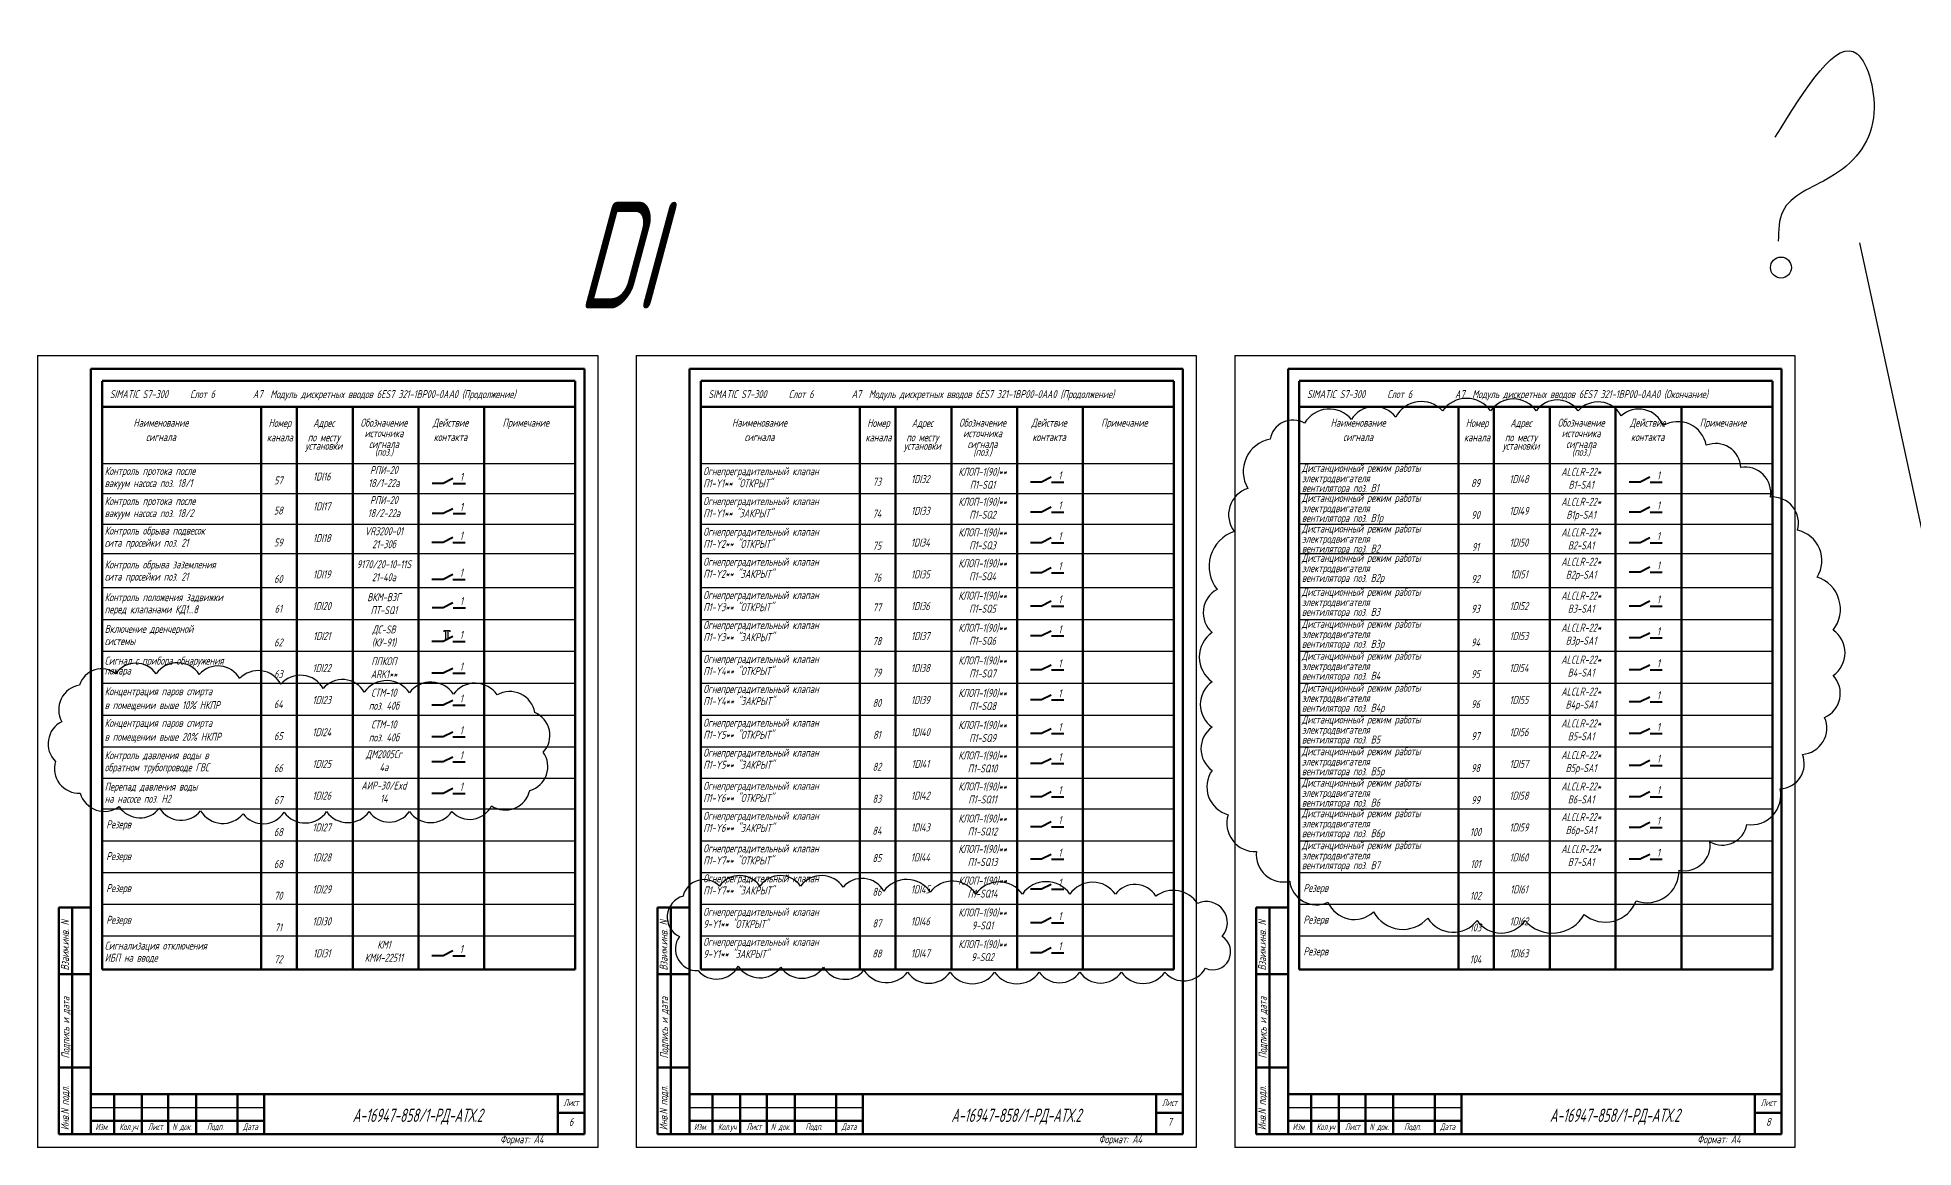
# Model space of a CAD drawing. Header units: millimetres. Extents: x -680 to 9204, y -4430 to 7779.
# Drawn here: x 2006 to 2710, y 2891 to 3307 of the extents above; entities that cross this region are included whole.
import ezdxf
from ezdxf.enums import TextEntityAlignment as Align

# ---------------------------------------------------------------- set-up
doc = ezdxf.new("R2010")
doc.units = ezdxf.units.MM
doc.layers.get('Defpoints').update_dxf_attribs({"color": 33})
for name, color, linetype, lineweight in [('Выноска', 137, 'Continuous', 20), ('Обводка', 6, 'Continuous', 25), ('Текст_КИП', 2, 'Continuous', 25)]:
    doc.layers.add(name, color=color, linetype=linetype, lineweight=lineweight)
doc.styles.add('Simplex', font='simplex.shx', dxfattribs={"width": 0.7, "oblique": 15})

msp = doc.modelspace()

# ---------------------------------------------------------------- linework, layer by layer
at = {"lineweight": 60}
for p, q in [((2026.496, 2895.566), (2026.496, 3182.566)), ((2026.496, 3182.566), (2211.496, 3182.566)), ((2211.496, 3182.566), (2211.496, 2895.566)), ((2250.901, 2895.566), (2250.901, 3182.566)), ((2250.901, 3182.566), (2435.901, 3182.566)), ((2435.901, 3182.566), (2435.901, 2895.566)), ((2475.307, 2895.566), (2475.307, 3182.566)), ((2475.307, 3182.566), (2660.307, 3182.566)), ((2660.307, 3182.566), (2660.307, 2895.566)), ((2014.496, 2895.566), (2014.496, 2980.566)), ((2026.496, 2980.566), (2014.496, 2980.566)), ((2019.496, 2895.566), (2019.496, 2980.566)), ((2238.901, 2895.566), (2238.901, 2980.566)), ((2250.901, 2980.566), (2238.901, 2980.566)), ((2243.901, 2895.566), (2243.901, 2980.566)), ((2463.307, 2895.566), (2463.307, 2980.566)), ((2475.307, 2980.566), (2463.307, 2980.566)), ((2468.307, 2895.566), (2468.307, 2980.566)), ((2026.496, 2955.566), (2014.496, 2955.566)), ((2250.901, 2955.566), (2238.901, 2955.566)), ((2475.307, 2955.566), (2463.307, 2955.566)), ((2026.496, 2920.566), (2014.496, 2920.566)), ((2250.901, 2920.566), (2238.901, 2920.566)), ((2475.307, 2920.566), (2463.307, 2920.566)), ((2211.496, 2910.566), (2026.496, 2910.566)), ((2035.17, 2910.566), (2035.17, 2895.566)), ((2045.531, 2910.566), (2045.531, 2895.566)), ((2055.479, 2910.566), (2055.479, 2895.566)), ((2065.932, 2910.566), (2065.932, 2895.566)), ((2081.496, 2910.566), (2081.496, 2895.566)), ((2091.496, 2910.566), (2091.496, 2895.566)), ((2201.496, 2910.566), (2201.496, 2895.566)), ((2435.901, 2910.566), (2250.901, 2910.566)), ((2259.576, 2910.566), (2259.576, 2895.566)), ((2269.936, 2910.566), (2269.936, 2895.566)), ((2279.885, 2910.566), (2279.885, 2895.566)), ((2290.338, 2910.566), (2290.338, 2895.566)), ((2305.901, 2910.566), (2305.901, 2895.566)), ((2315.901, 2910.566), (2315.901, 2895.566)), ((2425.901, 2910.566), (2425.901, 2895.566)), ((2660.307, 2910.566), (2475.307, 2910.566)), ((2483.982, 2910.566), (2483.982, 2895.566)), ((2494.342, 2910.566), (2494.342, 2895.566)), ((2504.291, 2910.566), (2504.291, 2895.566)), ((2514.743, 2910.566), (2514.743, 2895.566)), ((2530.307, 2910.566), (2530.307, 2895.566)), ((2540.307, 2910.566), (2540.307, 2895.566)), ((2650.307, 2910.566), (2650.307, 2895.566)), ((2026.496, 2900.566), (2091.496, 2900.566)), ((2201.496, 2903.566), (2211.496, 2903.566)), ((2250.901, 2900.566), (2315.901, 2900.566)), ((2425.901, 2903.566), (2435.901, 2903.566)), ((2475.307, 2900.566), (2540.307, 2900.566)), ((2650.307, 2903.566), (2660.307, 2903.566)), ((2026.496, 2895.566), (2014.496, 2895.566)), ((2211.496, 2895.566), (2026.496, 2895.566)), ((2250.901, 2895.566), (2238.901, 2895.566)), ((2435.901, 2895.566), (2250.901, 2895.566)), ((2475.307, 2895.566), (2463.307, 2895.566)), ((2660.307, 2895.566), (2475.307, 2895.566))]:
    msp.add_line(p, q, dxfattribs=at)
at = {"color": 1, "linetype": 'Continuous', "lineweight": 30}
for p, q in [((2030.696, 3147.051), (2208.039, 3147.051)), ((2255.102, 3147.051), (2432.444, 3147.051)), ((2479.507, 3147.051), (2656.85, 3147.051))]:
    msp.add_line(p, q, dxfattribs=at)
at = {"linetype": 'Continuous', "lineweight": 40}
for p, q in [((2158.588, 3139.543), (2154.444, 3139.543)), ((2162.234, 3141.365), (2158.588, 3139.543)), ((2162.317, 3139.543), (2166.874, 3139.543)), ((2382.904, 3140.069), (2378.761, 3140.069)), ((2386.551, 3141.891), (2382.904, 3140.069)), ((2386.634, 3140.069), (2391.191, 3140.069)), ((2607.31, 3140.069), (2603.167, 3140.069)), ((2610.956, 3141.891), (2607.31, 3140.069)), ((2611.039, 3140.069), (2615.597, 3140.069)), ((2162.234, 3130.1), (2158.588, 3128.278)), ((2386.551, 3130.649), (2382.904, 3128.827)), ((2610.956, 3130.649), (2607.31, 3128.827)), ((2158.588, 3128.278), (2154.444, 3128.278)), ((2162.317, 3128.278), (2166.874, 3128.278)), ((2382.904, 3128.827), (2378.761, 3128.827)), ((2386.634, 3128.827), (2391.191, 3128.827)), ((2607.31, 3128.827), (2603.167, 3128.827)), ((2611.039, 3128.827), (2615.597, 3128.827)), ((2158.499, 3117.474), (2154.355, 3117.474)), ((2162.145, 3119.296), (2158.499, 3117.474)), ((2162.228, 3117.474), (2166.786, 3117.474)), ((2382.904, 3117.351), (2378.761, 3117.351)), ((2386.551, 3119.173), (2382.904, 3117.351)), ((2386.634, 3117.351), (2391.191, 3117.351)), ((2607.31, 3117.351), (2603.167, 3117.351)), ((2610.956, 3119.173), (2607.31, 3117.351)), ((2611.039, 3117.351), (2615.597, 3117.351)), ((2158.499, 3103.609), (2154.355, 3103.609)), ((2162.145, 3105.431), (2158.499, 3103.609)), ((2162.228, 3103.609), (2166.786, 3103.609)), ((2382.904, 3106.109), (2378.761, 3106.109)), ((2386.551, 3107.931), (2382.904, 3106.109)), ((2386.634, 3106.109), (2391.191, 3106.109)), ((2607.31, 3106.343), (2603.167, 3106.343)), ((2610.956, 3108.165), (2607.31, 3106.343)), ((2611.039, 3106.343), (2615.597, 3106.343)), ((2162.234, 3094.761), (2158.588, 3092.939)), ((2386.551, 3095.435), (2382.904, 3093.612)), ((2610.956, 3095.435), (2607.31, 3093.612)), ((2158.588, 3092.939), (2154.444, 3092.939)), ((2162.317, 3092.939), (2166.874, 3092.939)), ((2382.904, 3093.612), (2378.761, 3093.612)), ((2386.634, 3093.612), (2391.191, 3093.612)), ((2607.31, 3093.612), (2603.167, 3093.612)), ((2611.039, 3093.612), (2615.597, 3093.612)), ((2162.145, 3082.128), (2158.499, 3080.305)), ((2382.904, 3082.37), (2378.761, 3082.37)), ((2386.551, 3084.193), (2382.904, 3082.37)), ((2386.634, 3082.37), (2391.191, 3082.37)), ((2607.31, 3081.626), (2603.167, 3081.626)), ((2610.956, 3083.448), (2607.31, 3081.626)), ((2611.039, 3081.626), (2615.597, 3081.626)), ((2158.499, 3080.305), (2154.355, 3080.305)), ((2162.228, 3080.305), (2166.786, 3080.305)), ((2158.499, 3068.394), (2154.355, 3068.394)), ((2162.145, 3070.217), (2158.499, 3068.394)), ((2162.228, 3068.394), (2166.786, 3068.394)), ((2382.904, 3069.64), (2378.761, 3069.64)), ((2386.551, 3071.462), (2382.904, 3069.64)), ((2386.634, 3069.64), (2391.191, 3069.64)), ((2607.31, 3069.64), (2603.167, 3069.64)), ((2610.956, 3071.462), (2607.31, 3069.64)), ((2611.039, 3069.64), (2615.597, 3069.64)), ((2386.551, 3060.22), (2382.904, 3058.398)), ((2610.956, 3059.476), (2607.31, 3057.654)), ((2158.499, 3056.408), (2154.355, 3056.408)), ((2162.145, 3058.23), (2158.499, 3056.408)), ((2162.228, 3056.408), (2166.786, 3056.408)), ((2382.904, 3058.398), (2378.761, 3058.398)), ((2386.634, 3058.398), (2391.191, 3058.398)), ((2607.31, 3057.654), (2603.167, 3057.654)), ((2611.039, 3057.654), (2615.597, 3057.654)), ((2162.145, 3046.325), (2158.499, 3044.503)), ((2382.904, 3045.749), (2378.761, 3045.749)), ((2386.551, 3047.571), (2382.904, 3045.749)), ((2386.634, 3045.749), (2391.191, 3045.749)), ((2607.31, 3045.749), (2603.167, 3045.749)), ((2610.956, 3047.571), (2607.31, 3045.749)), ((2611.039, 3045.749), (2615.597, 3045.749)), ((2158.499, 3044.503), (2154.355, 3044.503)), ((2162.228, 3044.503), (2166.786, 3044.503)), ((2158.499, 3035.131), (2154.355, 3035.131)), ((2162.145, 3036.953), (2158.499, 3035.131)), ((2162.228, 3035.131), (2166.786, 3035.131)), ((2382.904, 3034.507), (2378.761, 3034.507)), ((2386.551, 3036.329), (2382.904, 3034.507)), ((2386.634, 3034.507), (2391.191, 3034.507)), ((2607.31, 3033.843), (2603.167, 3033.843)), ((2610.956, 3035.666), (2607.31, 3033.843)), ((2611.039, 3033.843), (2615.597, 3033.843)), ((2162.145, 3025.186), (2158.499, 3023.364)), ((2158.499, 3023.364), (2154.355, 3023.364)), ((2162.228, 3023.364), (2166.786, 3023.364)), ((2382.904, 3022.077), (2378.761, 3022.077)), ((2386.551, 3023.899), (2382.904, 3022.077)), ((2386.634, 3022.077), (2391.191, 3022.077)), ((2607.31, 3022.077), (2603.167, 3022.077)), ((2610.956, 3023.899), (2607.31, 3022.077)), ((2611.039, 3022.077), (2615.597, 3022.077)), ((2382.904, 3010.835), (2378.761, 3010.835)), ((2386.551, 3012.657), (2382.904, 3010.835)), ((2386.634, 3010.835), (2391.191, 3010.835)), ((2607.31, 3010.615), (2603.167, 3010.615)), ((2610.956, 3012.437), (2607.31, 3010.615)), ((2611.039, 3010.615), (2615.597, 3010.615)), ((2382.904, 2998.629), (2378.761, 2998.629)), ((2386.551, 3000.451), (2382.904, 2998.629)), ((2386.634, 2998.629), (2391.191, 2998.629)), ((2607.31, 2998.629), (2603.167, 2998.629)), ((2610.956, 3000.451), (2607.31, 2998.629)), ((2611.039, 2998.629), (2615.597, 2998.629)), ((2386.551, 2989.209), (2382.904, 2987.387)), ((2382.904, 2987.387), (2378.761, 2987.387)), ((2386.634, 2987.387), (2391.191, 2987.387)), ((2386.551, 2976.641), (2382.904, 2974.818)), ((2382.904, 2974.818), (2378.761, 2974.818)), ((2386.634, 2974.818), (2391.191, 2974.818)), ((2158.499, 2962.464), (2154.355, 2962.464)), ((2162.145, 2964.286), (2158.499, 2962.464)), ((2162.228, 2962.464), (2166.786, 2962.464)), ((2382.904, 2963.577), (2378.761, 2963.577)), ((2386.551, 2965.399), (2382.904, 2963.577)), ((2386.634, 2963.577), (2391.191, 2963.577))]:
    msp.add_line(p, q, dxfattribs=at)
for p, q in [((2158.797, 3084.444), (2161.112, 3084.444)), ((2158.797, 3084.444), (2158.797, 3083.904)), ((2159.579, 3080.845), (2159.579, 3084.444)), ((2160.327, 3084.444), (2160.327, 3081.219)), ((2161.112, 3084.444), (2161.112, 3083.904))]:
    msp.add_line(p, q)
at = {"layer": 'Defpoints', "color": 2}
msp.add_line((2732.407, 3031.964), (2689.71, 3229.813), dxfattribs=at)
at = {"layer": 'Defpoints'}
for p, q in [((2006.483, 3187.566), (2006.483, 2890.566)), ((2006.483, 3187.566), (2216.496, 3187.566)), ((2216.496, 3187.566), (2216.496, 2890.566)), ((2230.888, 3187.566), (2230.888, 2890.566)), ((2230.888, 3187.566), (2440.901, 3187.566)), ((2440.901, 3187.566), (2440.901, 2890.566)), ((2455.294, 3187.566), (2455.294, 2890.566)), ((2455.294, 3187.566), (2665.307, 3187.566)), ((2665.307, 3187.566), (2665.307, 2890.566)), ((2216.483, 2890.566), (2006.483, 2890.566)), ((2440.888, 2890.566), (2230.888, 2890.566)), ((2665.294, 2890.566), (2455.294, 2890.566))]:
    msp.add_line(p, q, dxfattribs=at)
at = {"layer": 'Defpoints', "color": 2}
for points in [[(2468.544, 3156.172, 0.5205671), (2460.229, 3137.705, 0.5205671), (2460.229, 3137.705, 0.5205671), (2455.147, 3121.547, 0.5205671), (2455.147, 3121.547, 0.5205671), (2448.679, 3099.849, 0.5205671), (2448.679, 3099.849, 0.5205671), (2446.831, 3083.691, 0.5205671), (2446.831, 3083.691, 0.5205671), (2446.831, 3065.225, 0.5205671), (2446.831, 3065.225, 0.5205671), (2446.831, 3048.143, 0.5205671), (2446.831, 3048.143, 0.5205671), (2446.831, 3031.985, 0.5205671), (2446.831, 3031.985, 0.5205671), (2452.837, 3015.365, 0.5205671), (2452.837, 3015.365, 0.5205671), (2463.463, 3001.515, 0.5205671), (2463.463, 3001.515, 0.5205671), (2475.936, 2990.435, 0.5205671), (2475.936, 2990.435, 0.5205671), (2490.257, 2982.587, 0.5205671), (2490.257, 2982.587, 0.5205671), (2507.35, 2978.894, 0.5205671), (2507.35, 2978.894, 0.5205671), (2527.677, 2976.586, 0.5205671), (2527.677, 2976.586, 0.5205671), (2546.156, 2975.662, 0.5205671), (2546.156, 2975.662, 0.5205671), (2564.173, 2975.662, 0.5205671), (2564.173, 2975.662, 0.5205671), (2586.348, 2977.971, 0.5205671), (2586.348, 2977.971, 0.5205671), (2605.751, 2983.049, 0.5205671), (2605.751, 2983.049, 0.5205671), (2621.921, 2994.59, 0.5205671), (2621.921, 2994.59, 0.5205671), (2633.47, 3005.209, 0.5205671), (2633.47, 3005.209, 0.5205671), (2647.329, 3011.672, 0.5205671), (2647.329, 3011.672, 0.5205671), (2659.803, 3025.06, 0.5205671), (2659.803, 3025.06, 0.5205671), (2668.118, 3037.987, 0.5205671), (2668.118, 3037.987, 0.5205671), (2676.434, 3051.836, 0.5205671), (2676.434, 3051.836, 0.5205671), (2679.668, 3067.533, 0.5205671), (2679.668, 3067.533, 0.5205671), (2679.668, 3084.614, 0.5205671), (2679.668, 3084.614, 0.5205671), (2673.662, 3104.466, 0.5205671), (2673.662, 3104.466, 0.5205671), (2666.27, 3122.009, 0.5205671), (2666.27, 3122.009, 0.5205671), (2656.107, 3134.474, 0.5205671), (2656.107, 3134.474, 0.5205671), (2645.019, 3145.554, 0.5205671), (2645.019, 3145.554, 0.5205671), (2632.084, 3153.864, 0.5205671), (2632.084, 3153.864, 0.5205671), (2615.915, 3161.25, 0.5205671), (2615.915, 3161.25, 0.5205671), (2600.208, 3164.944, 0.5205671), (2600.208, 3164.944, 0.5205671), (2584.038, 3166.79, 0.5205671), (2584.038, 3166.79, 0.5205671), (2568.331, 3166.79, 0.5205671), (2568.331, 3166.79, 0.5205671), (2551.238, 3166.79, 0.5205671), (2551.238, 3166.79, 0.5205671), (2533.221, 3166.79, 0.5205671), (2533.221, 3166.79, 0.5205671), (2515.666, 3164.482, 0.5205671), (2515.666, 3164.482, 0.5205671), (2499.035, 3163.559, 0.5205671), (2499.035, 3163.559, 0.5205671), (2481.48, 3162.174, 0.5205671), (2481.48, 3162.174, 0.5205671)], [(2022.249, 3063.99, 0.5205671), (2015.615, 3050.201, 0.5205671), (2015.615, 3050.201, 0.5205671), (2013.227, 3035.351, 0.5205671), (2013.227, 3035.351, 0.5205671), (2022.514, 3023.418, 0.5205671), (2022.514, 3023.418, 0.5205671), (2037.109, 3018.38, 0.5205671), (2037.109, 3018.38, 0.5205671), (2052.234, 3017.85, 0.5205671), (2052.234, 3017.85, 0.5205671), (2067.624, 3016.789, 0.5205671), (2067.624, 3016.789, 0.5205671), (2083.546, 3015.728, 0.5205671), (2083.546, 3015.728, 0.5205671), (2098.936, 3016.259, 0.5205671), (2098.936, 3016.259, 0.5205671), (2114.857, 3016.524, 0.5205671), (2114.857, 3016.524, 0.5205671), (2130.779, 3016.524, 0.5205671), (2130.779, 3016.524, 0.5205671), (2145.904, 3016.524, 0.5205671), (2145.904, 3016.524, 0.5205671), (2161.825, 3016.524, 0.5205671), (2161.825, 3016.524, 0.5205671), (2176.719, 3018.648, 0.5205671), (2176.719, 3018.648, 0.5205671), (2191.048, 3024.482, 0.5205671), (2191.048, 3024.482, 0.5205671), (2196.09, 3038.802, 0.5205671), (2196.09, 3038.802, 0.5205671), (2192.906, 3053.651, 0.5205671), (2192.906, 3053.651, 0.5205671), (2178.842, 3060.281, 0.5205671), (2178.842, 3060.281, 0.5205671), (2162.39, 3060.546, 0.5205671), (2162.39, 3060.546, 0.5205671), (2145.938, 3061.076, 0.5205671), (2145.938, 3061.076, 0.5205671), (2128.955, 3061.341, 0.5205671), (2128.955, 3061.341, 0.5205671), (2113.565, 3062.667, 0.5205671), (2113.565, 3062.667, 0.5205671), (2097.643, 3064.258, 0.5205671), (2097.643, 3064.258, 0.5205671), (2082.253, 3066.38, 0.5205671), (2082.253, 3066.38, 0.5205671), (2067.128, 3067.971, 0.5205671), (2067.128, 3067.971, 0.5205671), (2050.941, 3068.236, 0.5205671), (2050.941, 3068.236, 0.5205671), (2035.816, 3068.236, 0.5205671), (2035.816, 3068.236, 0.5205671)], [(2254.095, 2956.883, 0.5205671), (2269.166, 2958.525, 0.5205671), (2269.166, 2958.525, 0.5205671), (2285.125, 2958.154, 0.5205671), (2285.125, 2958.154, 0.5205671), (2301.084, 2958.154, 0.5205671), (2301.084, 2958.154, 0.5205671), (2316.301, 2957.042, 0.5205671), (2316.301, 2957.042, 0.5205671), (2332.631, 2956.3, 0.5205671), (2332.631, 2956.3, 0.5205671), (2348.59, 2956.3, 0.5205671), (2348.59, 2956.3, 0.5205671), (2365.291, 2956.3, 0.5205671), (2365.291, 2956.3, 0.5205671), (2381.993, 2956.3, 0.5205671), (2381.993, 2956.3, 0.5205671), (2397.209, 2956.3, 0.5205671), (2397.209, 2956.3, 0.5205671), (2412.797, 2956.3, 0.5205671), (2412.797, 2956.3, 0.5205671), (2429.127, 2956.3, 0.5205671), (2429.127, 2956.3, 0.5205671), (2444.344, 2957.784, 0.5205671), (2444.344, 2957.784, 0.9434672), (2450.54, 2969.652, 0.5205671), (2450.54, 2969.652, 0.8146485), (2441.375, 2982.06, 0.5205671), (2441.375, 2982.06, 0.4293644), (2425.787, 2984.858, 0.5205671), (2425.787, 2984.858, 0.5205671), (2410.57, 2985.6, 0.5205671), (2410.57, 2985.6, 0.5205671), (2393.498, 2985.6, 0.5205671), (2393.498, 2985.6, 0.5205671), (2375.683, 2985.6, 0.5205671), (2375.683, 2985.6, 0.5205671), (2358.24, 2985.6, 0.5205671), (2358.24, 2985.6, 0.5205671), (2341.167, 2986.342, 0.5205671), (2341.167, 2986.342, 0.5205671), (2323.724, 2986.713, 0.5205671), (2323.724, 2986.713, 0.5205671), (2308.507, 2988.196, 0.5205671), (2308.507, 2988.196, 0.5205671), (2292.548, 2988.567, 0.5205671), (2292.548, 2988.567, 0.5205671), (2277.331, 2988.567, 0.5205671), (2277.331, 2988.567, 0.5205671), (2262.115, 2988.567, 0.5205671), (2262.115, 2988.567, 0.5883797), (2248.481, 2984.858, 0.5205671), (2248.481, 2984.858, 0.6860792), (2247.123, 2969.652, 0.5205671), (2247.123, 2969.652, 0.6242295)]]:
    msp.add_lwpolyline(points, format="xyb", close=True, dxfattribs=at)
msp.add_circle((2660.086, 3220.52), 3.929, dxfattribs=at)
msp.add_spline([(2657.961, 3269.448), (2688.61, 3300.633), (2694.74, 3276.687), (2678.579, 3254.412), (2660.747, 3241.604), (2659.075, 3230.466)], degree=3, dxfattribs=at)
at = {"layer": 'Выноска', "color": 1, "lineweight": 50}
for p, q in [((2030.696, 3178.06), (2208.039, 3178.06)), ((2030.696, 2957.248), (2030.696, 3177.931)), ((2208.039, 3177.931), (2208.039, 2957.248)), ((2255.102, 3178.06), (2432.444, 3178.06)), ((2255.102, 2957.248), (2255.102, 3177.931)), ((2432.444, 3177.931), (2432.444, 2957.248)), ((2479.507, 3178.06), (2656.85, 3178.06)), ((2479.507, 2957.248), (2479.507, 3177.931)), ((2656.85, 3177.931), (2656.85, 2957.248)), ((2030.696, 3168.295), (2208.039, 3168.295)), ((2090.325, 3168.295), (2090.325, 2957.248)), ((2103.682, 3168.295), (2103.682, 2957.248)), ((2124.669, 3168.295), (2124.669, 2957.248)), ((2149.298, 3168.295), (2149.298, 2957.248)), ((2173.927, 3168.295), (2173.927, 2957.248)), ((2255.102, 3168.295), (2432.444, 3168.295)), ((2314.731, 3168.295), (2314.731, 2957.248)), ((2328.087, 3168.295), (2328.087, 2957.248)), ((2349.074, 3168.295), (2349.074, 2957.248)), ((2373.703, 3168.295), (2373.703, 2957.248)), ((2398.333, 3168.295), (2398.333, 2957.248)), ((2479.507, 3168.295), (2656.85, 3168.295)), ((2539.136, 3168.295), (2539.136, 2957.248)), ((2552.493, 3168.295), (2552.493, 2957.248)), ((2573.48, 3168.295), (2573.48, 2957.248)), ((2598.109, 3168.295), (2598.109, 2957.248)), ((2622.738, 3168.295), (2622.738, 2957.248)), ((2030.696, 2957.248), (2208.039, 2957.248)), ((2255.102, 2957.248), (2432.444, 2957.248)), ((2479.507, 2957.248), (2656.85, 2957.248))]:
    msp.add_line(p, q, dxfattribs=at)
at = {"layer": 'Обводка', "linetype": 'Continuous'}
for p, q in [((2030.696, 3135.809), (2208.039, 3135.809)), ((2255.102, 3135.809), (2432.444, 3135.809)), ((2479.507, 3135.809), (2656.85, 3135.809)), ((2030.696, 3124.334), (2208.039, 3124.334)), ((2255.102, 3124.334), (2432.444, 3124.334)), ((2479.507, 3124.334), (2656.85, 3124.334)), ((2030.696, 3113.325), (2208.039, 3113.325)), ((2255.102, 3113.325), (2432.444, 3113.325)), ((2479.507, 3113.325), (2656.85, 3113.325)), ((2030.696, 3100.595), (2208.039, 3100.595)), ((2255.102, 3100.595), (2432.444, 3100.595)), ((2479.507, 3100.595), (2656.85, 3100.595)), ((2030.696, 3088.609), (2208.039, 3088.609)), ((2255.102, 3088.609), (2432.444, 3088.609)), ((2479.507, 3088.609), (2656.85, 3088.609)), ((2030.696, 3076.623), (2208.039, 3076.623)), ((2255.102, 3076.623), (2432.444, 3076.623)), ((2479.507, 3076.623), (2656.85, 3076.623)), ((2030.696, 3064.637), (2208.039, 3064.637)), ((2255.102, 3064.637), (2432.444, 3064.637)), ((2479.507, 3064.637), (2656.85, 3064.637)), ((2030.696, 3052.731), (2208.039, 3052.731)), ((2255.102, 3052.731), (2432.444, 3052.731)), ((2479.507, 3052.731), (2656.85, 3052.731)), ((2030.696, 3040.826), (2208.039, 3040.826)), ((2255.102, 3040.826), (2432.444, 3040.826)), ((2479.507, 3040.826), (2656.85, 3040.826)), ((2030.696, 3029.059), (2208.039, 3029.059)), ((2255.102, 3029.059), (2432.444, 3029.059)), ((2479.507, 3029.059), (2656.85, 3029.059)), ((2030.696, 3017.598), (2208.039, 3017.598)), ((2255.102, 3017.598), (2432.444, 3017.598)), ((2479.507, 3017.598), (2656.85, 3017.598)), ((2030.696, 3005.612), (2208.039, 3005.612)), ((2255.102, 3005.612), (2432.444, 3005.612)), ((2479.507, 3005.612), (2656.85, 3005.612)), ((2030.696, 2993.706), (2208.039, 2993.706)), ((2255.102, 2993.706), (2432.444, 2993.706)), ((2479.507, 2993.706), (2656.85, 2993.706)), ((2030.696, 2981.801), (2208.039, 2981.801)), ((2255.102, 2981.801), (2432.444, 2981.801)), ((2479.507, 2981.801), (2656.85, 2981.801)), ((2030.696, 2969.896), (2208.039, 2969.896)), ((2255.102, 2969.896), (2432.444, 2969.896)), ((2479.507, 2969.896), (2656.85, 2969.896))]:
    msp.add_line(p, q, dxfattribs=at)
at = {"layer": 'Обводка', "color": 155}
for p, q in [((2026.496, 2905.566), (2091.496, 2905.566)), ((2250.901, 2905.566), (2315.901, 2905.566)), ((2475.307, 2905.566), (2540.307, 2905.566))]:
    msp.add_line(p, q, dxfattribs=at)

# ---------------------------------------------------------------- texts
at = {"layer": 'Текст_КИП', "color": 3, "style": 'Simplex', "oblique": 15, "width": 0.6}
for s, height, p in [('DI', 40, (2223.687, 3205.204)), ('SIMATIC S7-300', 3, (2044.482, 3171.558)), ('Слот 6', 3, (2068.337, 3171.558)), ('А7  Модуль дискретных вводов 6ES7 321-1BP00-0AA0 (Продолжение)', 3, (2136.491, 3171.558)), ('SIMATIC S7-300', 3, (2268.888, 3171.558)), ('Слот 6', 3, (2292.743, 3171.558)), ('А7  Модуль дискретных вводов 6ES7 321-1BP00-0AA0 (Продолжение)', 3, (2360.896, 3171.558)), ('SIMATIC S7-300', 3, (2493.293, 3171.558)), ('Слот 6', 3, (2517.149, 3171.558)), ('А7  Модуль дискретных вводов 6ES7 321-1BP00-0AA0 (Окончание)', 3, (2585.302, 3171.558)), ('Наименование', 3, (2052.752, 3160.857)), ('Номер', 3, (2097.334, 3160.744)), ('Адрес', 3, (2113.802, 3160.744)), ('Обозначение', 3, (2136.35, 3160.857)), ('источника', 3, (2136.35, 3156.906)), ('Действие', 3, (2161.307, 3160.857)), ('Примечание', 3, (2189.531, 3160.857)), ('Наименование', 3, (2277.158, 3160.857)), ('Номер', 3, (2321.74, 3160.744)), ('Адрес', 3, (2338.208, 3160.744)), ('Обозначение', 3, (2360.756, 3160.857)), ('источника', 3, (2360.756, 3156.906)), ('Действие', 3, (2385.712, 3160.857)), ('Примечание', 3, (2413.936, 3160.857)), ('Наименование', 3, (2501.563, 3160.857)), ('Номер', 3, (2546.145, 3160.744)), ('Адрес', 3, (2562.613, 3160.744)), ('Обозначение', 3, (2585.162, 3160.857)), ('источника', 3, (2585.162, 3156.906)), ('Действие', 3, (2610.118, 3160.857)), ('Примечание', 3, (2638.342, 3160.857)), ('сигнала', 3, (2052.752, 3155.477)), ('канала', 3, (2097.334, 3155.363)), ('установки', 3, (2113.802, 3152.201)), ('по месту', 3, (2113.802, 3155.363)), ('сигнала', 3, (2136.35, 3152.83)), ('(поз.)', 3, (2136.35, 3149.932)), ('контакта', 3, (2161.307, 3155.477)), ('сигнала', 3, (2277.158, 3155.477)), ('канала', 3, (2321.74, 3155.363)), ('установки', 3, (2338.208, 3152.201)), ('по месту', 3, (2338.208, 3155.363)), ('сигнала', 3, (2360.756, 3152.83)), ('(поз.)', 3, (2360.756, 3149.932)), ('контакта', 3, (2385.712, 3155.477)), ('сигнала', 3, (2501.563, 3155.477)), ('канала', 3, (2546.145, 3155.363)), ('установки', 3, (2562.613, 3152.201)), ('по месту', 3, (2562.613, 3155.363)), ('сигнала', 3, (2585.162, 3152.83)), ('(поз.)', 3, (2585.162, 3149.932)), ('контакта', 3, (2610.118, 3155.477)), ('РПИ-20', 3, (2136.335, 3143.083)), ('КЛОП-1(90)**', 3, (2360.741, 3142.435)), ('1', 3, (2389.738, 3141.072)), ('АLCLR-22*', 3, (2585.146, 3142.435)), ('1', 3, (2614.144, 3141.072)), ('57', 3, (2096.75, 3139.18)), ('18/1-22а', 3, (2136.335, 3138.216)), ('1', 3, (2165.422, 3140.546)), ('73', 3, (2321.155, 3138.719)), ('П1-SQ1', 3, (2360.741, 3137.568)), ('89', 3, (2545.561, 3138.217)), ('В1-SA1', 3, (2585.146, 3137.568)), ('58', 3, (2096.75, 3127.915)), ('18/2-22а', 3, (2136.335, 3126.952)), ('РПИ-20', 3, (2136.335, 3131.818)), ('1', 3, (2165.422, 3129.281)), ('74', 3, (2321.155, 3126.733)), ('КЛОП-1(90)**', 3, (2360.741, 3131.193)), ('1', 3, (2389.738, 3129.83)), ('АLCLR-22*', 3, (2585.146, 3131.193)), ('1', 3, (2614.144, 3129.83)), ('VR3200-01', 3, (2136.335, 3120.145)), ('КЛОП-1(90)**', 3, (2360.741, 3119.717)), ('П1-SQ2', 3, (2360.741, 3126.326)), ('90', 3, (2545.561, 3126.231)), ('АLCLR-22*', 3, (2585.146, 3119.717)), ('В1р-SA1', 3, (2585.146, 3126.326)), ('59', 3, (2096.75, 3115.929)), ('21-30б', 3, (2136.335, 3115.278)), ('1', 3, (2165.333, 3118.477)), ('75', 3, (2321.155, 3114.746)), ('П1-SQ3', 3, (2360.741, 3114.851)), ('1', 3, (2389.738, 3118.354)), ('91', 3, (2545.561, 3114.245)), ('В2-SA1', 3, (2585.146, 3114.851)), ('1', 3, (2614.144, 3118.354)), ('9170/20-10-11S', 3, (2136.335, 3107.774)), ('КЛОП-1(90)**', 3, (2360.741, 3108.126)), ('1', 3, (2389.738, 3107.112)), ('АLCLR-22*', 3, (2585.146, 3108.709)), ('1', 3, (2614.144, 3107.346)), ('60', 3, (2096.75, 3102.259)), ('21-40а', 3, (2136.335, 3102.907)), ('1', 3, (2165.333, 3104.612)), ('76', 3, (2321.155, 3102.76)), ('П1-SQ4', 3, (2360.741, 3103.26)), ('92', 3, (2545.561, 3102.259)), ('В2р-SA1', 3, (2585.146, 3103.842)), ('ВКМ-ВЗГ', 3, (2136.335, 3095.428)), ('1', 3, (2165.422, 3093.942)), ('77', 3, (2321.155, 3091.585)), ('КЛОП-1(90)**', 3, (2360.741, 3095.978)), ('1', 3, (2389.738, 3094.615)), ('АLCLR-22*', 3, (2585.146, 3095.978)), ('1', 3, (2614.144, 3094.615)), ('61', 3, (2096.75, 3091.084)), ('ПТ-SQ1', 3, (2136.335, 3090.561)), ('П1-SQ5', 3, (2360.741, 3091.112)), ('93', 3, (2545.561, 3091.084)), ('В3-SA1', 3, (2585.146, 3091.112)), ('62', 3, (2096.75, 3078.443)), ('ДС-SB', 3, (2136.335, 3083.314)), ('(КУ-91)', 3, (2136.335, 3078.448)), ('1', 3, (2165.333, 3081.308)), ('78', 3, (2321.155, 3078.945)), ('КЛОП-1(90)**', 3, (2360.741, 3083.934)), ('П1-SQ6', 3, (2360.741, 3079.067)), ('1', 3, (2389.738, 3083.373)), ('94', 3, (2545.561, 3078.443)), ('АLCLR-22*', 3, (2585.146, 3083.992)), ('В3р-SA1', 3, (2585.146, 3079.126)), ('1', 3, (2614.144, 3082.629)), ('ППКОП', 3, (2136.335, 3071.403)), ('КЛОП-1(90)**', 3, (2360.741, 3071.691)), ('1', 3, (2389.738, 3070.643)), ('АLCLR-22*', 3, (2585.146, 3072.006)), ('1', 3, (2614.144, 3070.643)), ('63', 3, (2096.75, 3066.606)), ('ARK1**', 3, (2136.335, 3066.537)), ('1', 3, (2165.333, 3069.397)), ('79', 3, (2321.155, 3067.108)), ('П1-SQ7', 3, (2360.741, 3066.824)), ('95', 3, (2545.561, 3066.606)), ('В4-SA1', 3, (2585.146, 3067.14)), ('СТМ-10', 3, (2136.335, 3059.609)), ('1', 3, (2165.333, 3057.411)), ('КЛОП-1(90)**', 3, (2360.741, 3059.488)), ('1', 3, (2389.738, 3059.401)), ('АLCLR-22*', 3, (2585.146, 3060.02)), ('1', 3, (2614.144, 3058.657)), ('64', 3, (2096.75, 3055.301)), ('поз. 40б', 3, (2136.335, 3054.743)), ('80', 3, (2321.155, 3055.802)), ('П1-SQ8', 3, (2360.741, 3054.621)), ('96', 3, (2545.561, 3055.301)), ('В4р-SA1', 3, (2585.146, 3055.153)), ('65', 3, (2096.75, 3043.315)), ('поз. 40б', 3, (2136.335, 3042.838)), ('СТМ-10', 3, (2136.335, 3047.704)), ('1', 3, (2165.333, 3045.506)), ('81', 3, (2321.155, 3043.816)), ('КЛОП-1(90)**', 3, (2360.741, 3047.484)), ('П1-SQ9', 3, (2360.741, 3042.617)), ('1', 3, (2389.738, 3046.752)), ('97', 3, (2545.561, 3043.315)), ('АLCLR-22*', 3, (2585.146, 3048.115)), ('В5-SA1', 3, (2585.146, 3043.248)), ('1', 3, (2614.144, 3046.752)), ('ДМ2005Сг', 3, (2136.335, 3036.552)), ('1', 3, (2165.333, 3036.134)), ('КЛОП-1(90)**', 3, (2360.741, 3036.07)), ('1', 3, (2389.738, 3035.51)), ('АLCLR-22*', 3, (2585.146, 3036.209)), ('66', 3, (2096.75, 3031.329)), ('4а', 3, (2136.335, 3031.685)), ('82', 3, (2321.155, 3031.83)), ('П1-SQ10', 3, (2360.741, 3031.203)), ('98', 3, (2545.561, 3031.329)), ('В5р-SA1', 3, (2585.146, 3031.343)), ('1', 3, (2614.144, 3034.846)), ('АИР-30/Exd', 3, (2136.335, 3024.785)), ('1', 3, (2165.333, 3024.367)), ('КЛОП-1(90)**', 3, (2360.741, 3024.443)), ('1', 3, (2389.738, 3023.08)), ('АLCLR-22*', 3, (2585.146, 3024.443)), ('1', 3, (2614.144, 3023.08)), ('67', 3, (2096.75, 3019.343)), ('14', 3, (2136.335, 3019.919)), ('83', 3, (2321.155, 3019.844)), ('П1-SQ11', 3, (2360.741, 3019.576)), ('99', 3, (2545.561, 3019.343)), ('В6-SA1', 3, (2585.146, 3019.576)), ('68', 3, (2096.75, 3007.356)), ('84', 3, (2321.155, 3007.858)), ('КЛОП-1(90)**', 3, (2360.741, 3012.412)), ('П1-SQ12', 3, (2360.741, 3007.545)), ('1', 3, (2389.738, 3011.838)), ('100', 3, (2545.561, 3007.356)), ('АLCLR-22*', 3, (2585.146, 3012.981)), ('В6р-SA1', 3, (2585.146, 3008.115)), ('1', 3, (2614.144, 3011.618)), ('КЛОП-1(90)**', 3, (2360.741, 3000.995)), ('АLCLR-22*', 3, (2585.146, 3000.995)), ('68', 3, (2096.75, 2995.37)), ('85', 3, (2321.155, 2997.589)), ('П1-SQ13', 3, (2360.741, 2996.129)), ('1', 3, (2389.738, 2999.632)), ('101', 3, (2545.561, 2995.37)), ('В7-SA1', 3, (2585.146, 2996.129)), ('1', 3, (2614.144, 2999.632)), ('КЛОП-1(90)**', 3, (2360.741, 2989.122)), ('1', 3, (2389.738, 2988.39)), ('70', 3, (2096.75, 2983.465)), ('86', 3, (2321.155, 2984.948)), ('П1-SQ14', 3, (2360.741, 2984.255)), ('102', 3, (2545.561, 2983.465)), ('87', 3, (2321.155, 2973.111)), ('КЛОП-1(90)**', 3, (2360.741, 2977.185)), ('9-SQ1', 3, (2360.741, 2972.318)), ('1', 3, (2389.738, 2975.822)), ('71', 3, (2096.75, 2971.56)), ('КМ1', 3, (2136.335, 2965.098)), ('КЛОП-1(90)**', 3, (2360.741, 2965.311)), ('103', 3, (2545.561, 2971.56)), ('72', 3, (2096.75, 2959.654)), ('КМИ-22511', 3, (2136.335, 2960.231)), ('1', 3, (2165.333, 2963.467)), ('88', 3, (2321.155, 2961.806)), ('9-SQ2', 3, (2360.741, 2960.445)), ('1', 3, (2389.738, 2964.58)), ('104', 3, (2545.561, 2959.654)), ('Лист', 2.5, (2206.518, 2906.138)), ('Лист', 2.5, (2430.924, 2906.138)), ('Лист', 2.5, (2655.33, 2906.138)), ('Изм.', 2.5, (2030.638, 2897.07)), ('Кол.уч', 2.5, (2040.638, 2897.07)), ('Лист', 2.5, (2050.638, 2897.07)), ('N док.', 2.5, (2060.638, 2897.07)), ('Подп.', 2.5, (2073.138, 2897.07)), ('Дата', 2.5, (2086.29, 2897.07)), ('6', 3, (2206.518, 2898.667)), ('Изм.', 2.5, (2255.044, 2897.07)), ('Кол.уч', 2.5, (2265.044, 2897.07)), ('Лист', 2.5, (2275.044, 2897.07)), ('N док.', 2.5, (2285.044, 2897.07)), ('Подп.', 2.5, (2297.544, 2897.07)), ('Дата', 2.5, (2310.696, 2897.07)), ('7', 3, (2430.924, 2898.667)), ('Изм.', 2.5, (2479.45, 2897.07)), ('Кол.уч', 2.5, (2489.45, 2897.07)), ('Лист', 2.5, (2499.45, 2897.07)), ('N док.', 2.5, (2509.45, 2897.07)), ('Подп.', 2.5, (2521.95, 2897.07)), ('Дата', 2.5, (2535.102, 2897.07)), ('8', 3, (2655.33, 2898.667)), ('Формат: А4', 3, (2188.01, 2892.146)), ('Формат: А4', 3, (2412.416, 2892.146)), ('Формат: А4', 3, (2636.822, 2892.146))]:
    msp.add_text(s, height=height, dxfattribs=at).set_placement(p, align=Align.CENTER)
for s, p in [('Контроль протока после', (2031.666, 3142.754)), ('Огнепреградительный клапан', (2256.072, 3142.675)), ('вакуум насоса поз. 18/1', (2031.666, 3138.203)), ('П1-Y1** "ОТКРЫТ"', (2256.072, 3138.124)), ('вакуум насоса поз. 18/2', (2031.666, 3126.939)), ('Контроль протока после', (2031.666, 3131.49)), ('П1-Y1** "ЗАКРЫТ"', (2256.072, 3126.882)), ('Огнепреградительный клапан', (2256.072, 3131.433)), ('Контроль обрыва подвесок', (2031.666, 3120.385)), ('Огнепреградительный клапан', (2256.072, 3119.957)), ('сита просейки поз. 21', (2031.666, 3115.834)), ('П1-Y2** "ОТКРЫТ"', (2256.072, 3115.406)), ('Контроль обрыва заземления', (2031.666, 3107.679)), ('Огнепреградительный клапан', (2256.072, 3108.715)), ('сита просейки поз. 21', (2031.666, 3103.129)), ('П1-Y2** "ЗАКРЫТ"', (2256.072, 3104.164)), ('Контроль положения задвижки', (2031.666, 3095.428)), ('П1-Y3** "ОТКРЫТ"', (2256.072, 3091.668)), ('Огнепреградительный клапан', (2256.072, 3096.219)), ('перед клапанами КД1...8', (2031.666, 3090.877)), ('Огнепреградительный клапан', (2256.072, 3084.977)), ('системы', (2031.666, 3078.982)), ('Включение дренчерной', (2031.666, 3083.532)), ('П1-Y3** "ЗАКРЫТ"', (2256.072, 3080.426)), ('Сигнал с прибора обнаружения', (2031.666, 3071.623)), ('Огнепреградительный клапан', (2256.072, 3072.246)), ('пожара', (2031.666, 3067.905)), ('П1-Y4** "ОТКРЫТ"', (2256.072, 3067.695)), ('П1-Y4** "ЗАКРЫТ"', (2256.072, 3056.453)), ('Огнепреградительный клапан', (2256.072, 3061.004)), ('П1-Y5** "ОТКРЫТ"', (2256.072, 3043.804)), ('Огнепреградительный клапан', (2256.072, 3048.355)), ('Контроль давления воды в', (2031.666, 3036.175)), ('Огнепреградительный клапан', (2256.072, 3037.113)), ('обратном трубопроводе ГВС', (2031.666, 3031.624)), ('П1-Y5** "ЗАКРЫТ"', (2256.072, 3032.562)), ('Огнепреградительный клапан', (2256.072, 3024.683)), ('П1-Y6** "ОТКРЫТ"', (2256.072, 3020.132)), ('П1-Y6** "ЗАКРЫТ"', (2256.072, 3008.89)), ('Огнепреградительный клапан', (2256.072, 3013.441)), ('Огнепреградительный клапан', (2256.072, 3001.235)), ('П1-Y7** "ОТКРЫТ"', (2256.072, 2996.684)), ('П1-Y7** "ЗАКРЫТ"', (2256.072, 2985.442)), ('Огнепреградительный клапан', (2256.072, 2989.993)), ('ИБП на вводе', (2031.666, 2960.218)), ('Сигнализация отключения', (2031.666, 2964.769))]:
    msp.add_text(s, height=3, dxfattribs=at).set_placement(p)
at = {"layer": 'Текст_КИП', "style": 'Simplex', "oblique": 15, "width": 0.6}
for s, p in [('1DI16', (2113.037, 3140.668)), ('1DI32', (2337.443, 3139.706)), ('1DI48', (2561.848, 3139.706)), ('1DI17', (2113.037, 3129.484)), ('1DI33', (2337.443, 3127.8)), ('1DI49', (2561.848, 3127.8)), ('1DI18', (2113.037, 3117.579)), ('1DI34', (2337.443, 3115.895)), ('1DI50', (2561.848, 3115.895)), ('1DI19', (2113.037, 3103.99)), ('1DI35', (2337.443, 3103.99)), ('1DI51', (2561.848, 3103.99)), ('1DI20', (2113.037, 3092.085)), ('1DI36', (2337.443, 3092.085)), ('1DI52', (2561.848, 3092.085)), ('1DI21', (2113.037, 3080.843)), ('1DI37', (2337.443, 3080.843)), ('1DI53', (2561.848, 3080.843)), ('1DI22', (2113.037, 3068.857)), ('1DI38', (2337.443, 3068.857)), ('1DI54', (2561.848, 3068.857)), ('1DI23', (2113.037, 3056.87)), ('1DI39', (2337.443, 3056.87)), ('1DI55', (2561.848, 3056.87)), ('1DI24', (2113.037, 3044.805)), ('1DI40', (2337.443, 3044.805)), ('1DI56', (2561.848, 3044.805)), ('1DI25', (2113.037, 3032.899)), ('1DI41', (2337.443, 3032.899)), ('1DI57', (2561.848, 3032.899)), ('1DI26', (2113.037, 3020.994)), ('1DI42', (2337.443, 3020.994)), ('1DI58', (2561.848, 3020.994)), ('1DI27', (2113.037, 3009.089)), ('1DI43', (2337.443, 3009.089)), ('1DI59', (2561.848, 3009.089)), ('1DI28', (2113.037, 2997.847)), ('1DI44', (2337.443, 2997.847)), ('1DI60', (2561.848, 2997.847)), ('1DI29', (2113.037, 2985.861)), ('1DI45', (2337.443, 2985.861)), ('1DI61', (2561.848, 2985.861)), ('1DI30', (2113.037, 2973.875)), ('1DI46', (2337.443, 2973.875)), ('1DI62', (2561.848, 2973.875)), ('1DI31', (2113.037, 2961.888)), ('1DI47', (2337.443, 2961.888)), ('1DI63', (2561.848, 2961.888))]:
    msp.add_text(s, height=3, dxfattribs=at).set_placement(p, align=Align.CENTER)
at = {"layer": 'Текст_КИП', "color": 7, "style": 'Simplex', "oblique": 15, "width": 0.6}
for s, p in [('Дистанционный режим работы', (2480.478, 3143.868)), ('электродвигателя', (2480.478, 3140.024)), ('вентилятора поз. В1', (2480.478, 3136.365)), ('Дистанционный режим работы', (2480.478, 3132.626)), ('электродвигателя', (2480.478, 3128.782)), ('Дистанционный режим работы', (2480.478, 3121.151)), ('вентилятора поз. В1р', (2480.478, 3125.123)), ('электродвигателя', (2480.478, 3117.306)), ('вентилятора поз. В2', (2480.478, 3113.647)), ('Дистанционный режим работы', (2480.478, 3110.142)), ('электродвигателя', (2480.478, 3106.298)), ('вентилятора поз. В2р', (2480.478, 3102.639)), ('Дистанционный режим работы', (2480.478, 3097.412)), ('электродвигателя', (2480.478, 3093.567)), ('Дистанционный режим работы', (2480.478, 3085.426)), ('вентилятора поз. В3', (2480.478, 3089.908)), ('электродвигателя', (2480.478, 3081.581)), ('вентилятора поз. В3р', (2480.478, 3077.922)), ('Дистанционный режим работы', (2480.478, 3073.44)), ('электродвигателя', (2480.478, 3069.595)), ('вентилятора поз. В4', (2480.478, 3065.936)), ('Дистанционный режим работы', (2480.478, 3061.453)), ('электродвигателя', (2480.478, 3057.609)), ('Дистанционный режим работы', (2480.478, 3049.548)), ('вентилятора поз. В4р', (2480.478, 3053.95)), ('электродвигателя', (2480.478, 3045.704)), ('Дистанционный режим работы', (2480.478, 3037.643)), ('вентилятора поз. В5', (2480.478, 3042.044)), ('электродвигателя', (2480.478, 3033.798)), ('вентилятора поз. В5р', (2480.478, 3030.139)), ('Дистанционный режим работы', (2480.478, 3025.876)), ('электродвигателя', (2480.478, 3022.032)), ('вентилятора поз. В6', (2480.478, 3018.373))]:
    msp.add_text(s, height=3, dxfattribs=at).set_placement(p)
at = {"layer": 'Текст_КИП', "style": 'Simplex', "oblique": 15, "width": 0.6}
for s, height, p in [('Концентрация паров спирта', 3, (2031.666, 3060.159)), ('в помещении выше 10%%% НКПР', 3, (2031.666, 3054.937)), ('в помещении выше 20%%% НКПР', 3, (2031.666, 3043.069)), ('Концентрация паров спирта', 3, (2031.666, 3048.291)), ('Резерв', 3, (2032.243, 3010.232)), ('Резерв', 3, (2032.243, 2998.327)), ('Резерв', 3, (2032.243, 2986.341)), ('Резерв', 3, (2481.055, 2986.421)), ('Резерв', 3, (2032.243, 2974.435)), ('Огнепреградительный клапан', 3, (2256.072, 2977.425)), ('9-Y1** "ОТКРЫТ"', 3, (2256.072, 2972.874)), ('Резерв', 3, (2481.055, 2974.516)), ('Огнепреградительный клапан', 3, (2256.072, 2966.183)), ('9-Y1** "ЗАКРЫТ"', 3, (2256.072, 2961.632)), ('Резерв', 3, (2481.055, 2962.611)), ('А-16947-858/1-РД-АТХ.2', 5, (2124.617, 2900.146)), ('А-16947-858/1-РД-АТХ.2', 5, (2349.022, 2900.146)), ('А-16947-858/1-РД-АТХ.2', 5, (2573.428, 2900.146))]:
    msp.add_text(s, height=height, dxfattribs=at).set_placement(p)
at = {"layer": 'Текст_КИП', "color": 2, "style": 'Simplex', "oblique": 15, "width": 0.6}
for s, p in [('Перепад давления воды', (2031.666, 3024.382)), ('на насосе поз. Н2', (2031.666, 3019.832))]:
    msp.add_text(s, height=3, dxfattribs=at).set_placement(p)
at = {"layer": 'Текст_КИП', "color": 6, "style": 'Simplex', "oblique": 15, "width": 0.6}
for s, p in [('Дистанционный режим работы', (2480.478, 3014.415)), ('электродвигателя', (2480.478, 3010.57)), ('Дистанционный режим работы', (2480.478, 3002.429)), ('вентилятора поз. В6р', (2480.478, 3006.911)), ('электродвигателя', (2480.478, 2998.584)), ('вентилятора поз. В7', (2480.478, 2994.925))]:
    msp.add_text(s, height=3, dxfattribs=at).set_placement(p)
at = {"layer": 'Текст_КИП', "style": 'Simplex', "oblique": 15, "width": 0.6}
for s, p in [('Взаим.инв. N', (2018.259, 2956.933)), ('Взаим.инв. N', (2242.664, 2956.933)), ('Взаим.инв. N', (2467.07, 2956.933)), ('Подпись и дата', (2018.469, 2923.938)), ('Подпись и дата', (2242.874, 2923.938)), ('Подпись и дата', (2467.28, 2923.938)), ('Инв.N подл.', (2018.259, 2897.037)), ('Инв.N подл.', (2242.664, 2897.037)), ('Инв.N подл.', (2467.07, 2897.037))]:
    msp.add_text(s, height=3, rotation=90, dxfattribs=at).set_placement(p)

doc.saveas('drawing.dxf')
